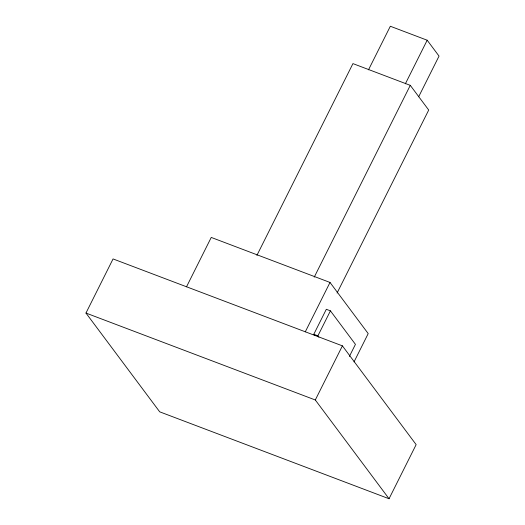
<?xml version="1.0" encoding="UTF-8"?>
<svg xmlns="http://www.w3.org/2000/svg" width="525" height="525" viewBox="0 0 525 525"><rect width="100%" height="100%" fill="white"/><g stroke="black" fill="none" stroke-linecap="round" stroke-linejoin="round"><path stroke-width="0.79" d="M85.962 313.058L113.059 258.93L342.405 345.857L416.148 444.629L389.045 498.75L159.705 411.83L85.962 313.058L315.302 399.978L389.045 498.75M186.519 286.814L211.247 237.431L330.015 282.45L368.202 333.598L354.021 361.915M256.902 255.393L352.944 63.61L410.281 85.345L428.715 110.033L337.076 293.035M368.491 69.864L390.331 26.25L427.186 40.222L439.038 56.096L418.655 96.803M405.346 83.836L427.186 40.222M314.239 277.128L410.281 85.345M305.287 331.826L330.015 282.45M314.797 335.587L313.812 334.274L326.32 309.291L330.422 310.846L355.438 344.354L349.361 356.488M318.892 337.135L317.907 335.823L330.422 310.846M315.302 399.978L342.405 345.857M313.812 334.274L317.907 335.823"/></g></svg>
